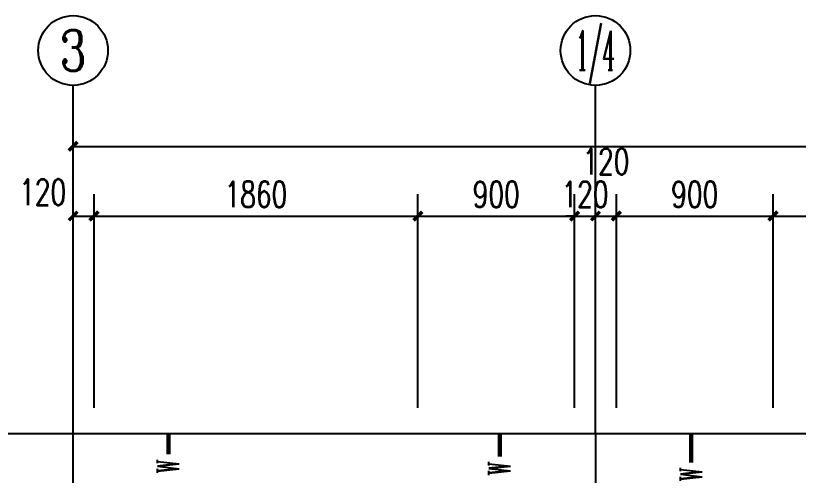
# Model space of a CAD drawing. Extents: x -216126 to 1846968, y -229642 to 543368.
# Drawn here: x 380282 to 384777, y 260560 to 263198 of the extents above; entities that cross this region are included whole.
import ezdxf
from ezdxf.enums import TextEntityAlignment as Align

# ---------------------------------------------------------------- set-up
doc = ezdxf.new("R2010")
doc.units = 0
doc.header["$LTSCALE"] = 1000
doc.header["$MEASUREMENT"] = 0
doc.linetypes.add('DOTE', pattern=[2.42, 2, -0.2, 0.02, -0.2])
doc.layers.get('Defpoints').update_dxf_attribs({"color": 250})
for name, color, linetype in [('AXIS', 171, 'Continuous'), ('AXIS_TEXT', 7, 'Continuous'), ('DIM_SYMB', 171, 'Continuous'), ('DOTE', 8, 'DOTE'), ('PIPE-污水', 2, 'Continuous'), ('TEXT_污水', 7, 'Continuous')]:
    doc.layers.add(name, color=color, linetype=linetype)
doc.styles.add('_TCH_AXIS', font='COMPLEX', dxfattribs={"bigfont": 'GBCBIG'})
doc.styles.add('_TCH_DIM_T3', font='SIMPLEX', dxfattribs={"width": 0.705882, "bigfont": 'GBCBIG'})
doc.styles.add('_TWT_PIPETEXT', font='COMPLEX', dxfattribs={"width": 0.8, "height": 2.5, "bigfont": 'HZTXT'})
doc.styles.add('COMPLEX', font='COMPLEX')
doc.dimstyles.new('_TCH_ARCH&&50', dxfattribs={"dimtxt": 148.75, "dimasz": 50, "dimexe": 125, "dimexo": 150, "dimgap": 50, "dimtad": 1, "dimdec": 0, "dimzin": 0, "dimdsep": 46, "dimtxsty": '_TCH_DIM_T3', "dimblk": 'ARCHTICK', "dimcen": 0.09, "dimclrt": 7, "dimazin": 2, "dimtfac": 1, "dimtdec": 0, "dimtix": 1, "dimtmove": 2, "dimatfit": 3, "dimfxl": 0, "dimtolj": 1, "dimtzin": 0, "dimarcsym": 0})

# ---------------------------------------------------------------- blocks, each defined once
blk = doc.blocks.new('_AXISO')
blk.add_circle((0, 0), 0.5)
at = {"layer": 'AXIS_TEXT', "style": 'COMPLEX', "width": 1.041667}
blk.add_attdef('A', text='', height=0.56, dxfattribs=at).set_placement((-0.25, -0.28), (0.25, -0.28), align=Align.FIT)
blk = doc.blocks.new('_ArchTick')
at = {"color": 0, "linetype": 'ByBlock', "const_width": 0.4}
blk.add_lwpolyline([(-0.5, -0.5), (0.5, 0.5)], dxfattribs=at)
blk = doc.blocks.new('*D458')
at = {"layer": 'AXIS', "color": 0, "lineweight": -2}
for p, q in [((380611.5, 260947.9), (380611.5, 262572.9)), ((389911.5, 260947.9), (389911.5, 262572.9)), ((380611.5, 262447.9), (389911.5, 262447.9))]:
    blk.add_line(p, q, dxfattribs=at)
at = {"layer": 'Defpoints', "color": 0}
for p in [(389911.5, 262447.9), (380611.5, 260797.9), (389911.5, 260797.9)]:
    blk.add_point(p, dxfattribs=at)
at = {"layer": 'AXIS', "color": 0, "lineweight": -2, "xscale": 50, "yscale": 50, "zscale": 50, "rotation": 180}
blk.add_blockref('_ArchTick', (380611.5, 262447.9), dxfattribs=at)
at = {"layer": 'AXIS', "color": 0, "lineweight": -2, "xscale": 50, "yscale": 50, "zscale": 50}
blk.add_blockref('_ArchTick', (389911.5, 262447.9), dxfattribs=at)
at = {"layer": 'AXIS', "color": 7, "insert": (385261.5, 262572.3), "char_height": 148.75, "attachment_point": 5, "style": '_TCH_DIM_T3'}
blk.add_mtext('\\A1;9300', dxfattribs=at)
blk = doc.blocks.new('*D459')
at = {"layer": 'AXIS', "color": 0, "lineweight": -2}
for p, q in [((380611.5, 260947.9), (380611.5, 262172.9)), ((380731.5, 260947.9), (380731.5, 262172.9)), ((380611.5, 262047.9), (380731.5, 262047.9))]:
    blk.add_line(p, q, dxfattribs=at)
at = {"layer": 'Defpoints', "color": 0}
for p in [(380731.5, 262047.9), (380611.5, 260797.9), (380731.5, 260797.9)]:
    blk.add_point(p, dxfattribs=at)
at = {"layer": 'AXIS', "color": 0, "lineweight": -2, "xscale": 50, "yscale": 50, "zscale": 50, "rotation": 180}
blk.add_blockref('_ArchTick', (380611.5, 262047.9), dxfattribs=at)
at = {"layer": 'AXIS', "color": 0, "lineweight": -2, "xscale": 50, "yscale": 50, "zscale": 50}
blk.add_blockref('_ArchTick', (380731.5, 262047.9), dxfattribs=at)
at = {"layer": 'AXIS', "color": 7, "insert": (380436.5, 262185.4), "char_height": 148.75, "attachment_point": 5, "style": '_TCH_DIM_T3'}
blk.add_mtext('\\A1;120', dxfattribs=at)
blk = doc.blocks.new('*D460')
at = {"layer": 'AXIS', "color": 0, "lineweight": -2}
for p, q in [((380731.5, 260947.9), (380731.5, 262172.9)), ((382591.5, 260947.9), (382591.5, 262172.9)), ((380731.5, 262047.9), (382591.5, 262047.9))]:
    blk.add_line(p, q, dxfattribs=at)
at = {"layer": 'Defpoints', "color": 0}
for p in [(382591.5, 262047.9), (380731.5, 260797.9), (382591.5, 260797.9)]:
    blk.add_point(p, dxfattribs=at)
at = {"layer": 'AXIS', "color": 0, "lineweight": -2, "xscale": 50, "yscale": 50, "zscale": 50, "rotation": 180}
blk.add_blockref('_ArchTick', (380731.5, 262047.9), dxfattribs=at)
at = {"layer": 'AXIS', "color": 0, "lineweight": -2, "xscale": 50, "yscale": 50, "zscale": 50}
blk.add_blockref('_ArchTick', (382591.5, 262047.9), dxfattribs=at)
at = {"layer": 'AXIS', "color": 7, "insert": (381661.5, 262172.3), "char_height": 148.75, "attachment_point": 5, "style": '_TCH_DIM_T3'}
blk.add_mtext('\\A1;1860', dxfattribs=at)
blk = doc.blocks.new('*D461')
at = {"layer": 'AXIS', "color": 0, "lineweight": -2}
for p, q in [((382591.5, 260947.9), (382591.5, 262172.9)), ((383491.5, 260947.9), (383491.5, 262172.9)), ((382591.5, 262047.9), (383491.5, 262047.9))]:
    blk.add_line(p, q, dxfattribs=at)
at = {"layer": 'Defpoints', "color": 0}
for p in [(383491.5, 262047.9), (382591.5, 260797.9), (383491.5, 260797.9)]:
    blk.add_point(p, dxfattribs=at)
at = {"layer": 'AXIS', "color": 0, "lineweight": -2, "xscale": 50, "yscale": 50, "zscale": 50, "rotation": 180}
blk.add_blockref('_ArchTick', (382591.5, 262047.9), dxfattribs=at)
at = {"layer": 'AXIS', "color": 0, "lineweight": -2, "xscale": 50, "yscale": 50, "zscale": 50}
blk.add_blockref('_ArchTick', (383491.5, 262047.9), dxfattribs=at)
at = {"layer": 'AXIS', "color": 7, "insert": (383041.5, 262172.3), "char_height": 148.75, "attachment_point": 5, "style": '_TCH_DIM_T3'}
blk.add_mtext('\\A1;900', dxfattribs=at)
blk = doc.blocks.new('*D462')
at = {"layer": 'AXIS', "color": 0, "lineweight": -2}
for p, q in [((383491.5, 260947.9), (383491.5, 262172.9)), ((383611.5, 260947.9), (383611.5, 262172.9)), ((383491.5, 262047.9), (383441.5, 262047.9)), ((383491.5, 262047.9), (383611.5, 262047.9)), ((383611.5, 262047.9), (383661.5, 262047.9))]:
    blk.add_line(p, q, dxfattribs=at)
at = {"layer": 'Defpoints', "color": 0}
for p in [(383611.5, 262047.9), (383491.5, 260797.9), (383611.5, 260797.9)]:
    blk.add_point(p, dxfattribs=at)
at = {"layer": 'AXIS', "color": 0, "lineweight": -2, "xscale": 50, "yscale": 50, "zscale": 50}
blk.add_blockref('_ArchTick', (383491.5, 262047.9), dxfattribs=at)
at = {"layer": 'AXIS', "color": 0, "lineweight": -2, "xscale": 50, "yscale": 50, "zscale": 50, "rotation": 180}
blk.add_blockref('_ArchTick', (383611.5, 262047.9), dxfattribs=at)
at = {"layer": 'AXIS', "color": 7, "insert": (383551.5, 262172.3), "char_height": 148.75, "attachment_point": 5, "style": '_TCH_DIM_T3'}
blk.add_mtext('\\A1;120', dxfattribs=at)
blk = doc.blocks.new('*D463')
at = {"layer": 'AXIS', "color": 0, "lineweight": -2}
for p, q in [((383611.5, 260947.9), (383611.5, 262172.9)), ((383731.5, 260947.9), (383731.5, 262172.9)), ((383611.5, 262047.9), (383731.5, 262047.9))]:
    blk.add_line(p, q, dxfattribs=at)
at = {"layer": 'Defpoints', "color": 0}
for p in [(383731.5, 262047.9), (383611.5, 260797.9), (383731.5, 260797.9)]:
    blk.add_point(p, dxfattribs=at)
at = {"layer": 'AXIS', "color": 0, "lineweight": -2, "xscale": 50, "yscale": 50, "zscale": 50, "rotation": 180}
blk.add_blockref('_ArchTick', (383611.5, 262047.9), dxfattribs=at)
at = {"layer": 'AXIS', "color": 0, "lineweight": -2, "xscale": 50, "yscale": 50, "zscale": 50}
blk.add_blockref('_ArchTick', (383731.5, 262047.9), dxfattribs=at)
at = {"layer": 'AXIS', "color": 7, "insert": (383671.5, 262360.4), "char_height": 148.75, "attachment_point": 5, "style": '_TCH_DIM_T3'}
blk.add_mtext('\\A1;120', dxfattribs=at)
blk = doc.blocks.new('*D464')
at = {"layer": 'AXIS', "color": 0, "lineweight": -2}
for p, q in [((383731.5, 260947.9), (383731.5, 262172.9)), ((384631.5, 260947.9), (384631.5, 262172.9)), ((383731.5, 262047.9), (384631.5, 262047.9))]:
    blk.add_line(p, q, dxfattribs=at)
at = {"layer": 'Defpoints', "color": 0}
for p in [(384631.5, 262047.9), (383731.5, 260797.9), (384631.5, 260797.9)]:
    blk.add_point(p, dxfattribs=at)
at = {"layer": 'AXIS', "color": 0, "lineweight": -2, "xscale": 50, "yscale": 50, "zscale": 50, "rotation": 180}
blk.add_blockref('_ArchTick', (383731.5, 262047.9), dxfattribs=at)
at = {"layer": 'AXIS', "color": 0, "lineweight": -2, "xscale": 50, "yscale": 50, "zscale": 50}
blk.add_blockref('_ArchTick', (384631.5, 262047.9), dxfattribs=at)
at = {"layer": 'AXIS', "color": 7, "insert": (384181.5, 262172.3), "char_height": 148.75, "attachment_point": 5, "style": '_TCH_DIM_T3'}
blk.add_mtext('\\A1;900', dxfattribs=at)
blk = doc.blocks.new('*D465')
at = {"layer": 'AXIS', "color": 0, "lineweight": -2}
for p, q in [((384631.5, 260947.9), (384631.5, 262172.9)), ((386191.5, 260947.9), (386191.5, 262172.9)), ((384631.5, 262047.9), (386191.5, 262047.9))]:
    blk.add_line(p, q, dxfattribs=at)
at = {"layer": 'Defpoints', "color": 0}
for p in [(386191.5, 262047.9), (384631.5, 260797.9), (386191.5, 260797.9)]:
    blk.add_point(p, dxfattribs=at)
at = {"layer": 'AXIS', "color": 0, "lineweight": -2, "xscale": 50, "yscale": 50, "zscale": 50, "rotation": 180}
blk.add_blockref('_ArchTick', (384631.5, 262047.9), dxfattribs=at)
at = {"layer": 'AXIS', "color": 0, "lineweight": -2, "xscale": 50, "yscale": 50, "zscale": 50}
blk.add_blockref('_ArchTick', (386191.5, 262047.9), dxfattribs=at)
at = {"layer": 'AXIS', "color": 7, "insert": (385411.5, 262172.3), "char_height": 148.75, "attachment_point": 5, "style": '_TCH_DIM_T3'}
blk.add_mtext('\\A1;1560', dxfattribs=at)

msp = doc.modelspace()

# ---------------------------------------------------------------- linework, layer by layer
at = {"layer": 'AXIS'}
for p, q in [((380611.5, 260797.9), (380611.5, 262797.9)), ((383611.5, 260797.9), (383611.5, 262797.9))]:
    msp.add_line(p, q, dxfattribs=at)
at = {"layer": 'DIM_SYMB'}
msp.add_lwpolyline([(390739.5, 260797.9), (385331.8, 260797.9), (385293.5, 260692.9), (385256.5, 260902.9), (385219.3, 260797.9), (379811.5, 260797.9)], dxfattribs=at)
at = {"layer": 'DOTE'}
for p, q in [((380611.5, 254597.9), (380611.5, 260797.9)), ((383611.5, 260797.9), (383611.5, 257197.9))]:
    msp.add_line(p, q, dxfattribs=at)
at = {"layer": 'PIPE-污水', "linetype": 'Continuous', "ltscale": 0.5, "const_width": 25}
for points in [[(381158.5, 260679.4), (381158.5, 260797.9)], [(383061.5, 260666.9), (383061.5, 260797.9)], [(384161.5, 260633.4), (384161.5, 260797.9)]]:
    msp.add_lwpolyline(points, dxfattribs=at)

# ---------------------------------------------------------------- block references
at = {"layer": 'AXIS'}
ref = msp.add_blockref('_AXISO', (380611.5, 262997.9), dxfattribs=dict(at, xscale=400, yscale=400, zscale=400))
ref.add_attrib('A', '3', dxfattribs={"layer": 'AXIS_TEXT', "height": 233, "style": '_TCH_AXIS'}).set_placement((380533.8, 262881.4), (380689.2, 262881.4), align=Align.FIT)
ref = msp.add_blockref('_AXISO', (383611.5, 262997.9), dxfattribs=dict(at, xscale=400, yscale=400, zscale=400))
ref.add_attrib('A', '1/4', dxfattribs={"layer": 'AXIS_TEXT', "height": 226.27, "style": '_TCH_AXIS', "width": 0.396226}).set_placement((383498.4, 262884.8), (383724.6, 262884.8), align=Align.FIT)

# ---------------------------------------------------------------- texts
at = {"layer": 'TEXT_污水', "style": '_TWT_PIPETEXT', "width": 0.64}
for p in [(381221, 260570.6), (383124, 260558.1), (384224, 260524.6)]:
    msp.add_text('W', height=125, rotation=90, dxfattribs=at).set_placement(p)

# ---------------------------------------------------------------- dimensions: what is measured, and where the dimension line sits
at = {"layer": 'AXIS'}
for p1, p2, distance, picture, middle in [((380611.5, 260797.9), (389911.5, 260797.9), 1650, '*D458', (385261.5, 262572.3)), ((380731.5, 260797.9), (382591.5, 260797.9), 1250, '*D460', (381661.5, 262172.3)), ((382591.5, 260797.9), (383491.5, 260797.9), 1250, '*D461', (383041.5, 262172.3)), ((383491.5, 260797.9), (383611.5, 260797.9), 1250, '*D462', (383551.5, 262172.3)), ((383731.5, 260797.9), (384631.5, 260797.9), 1250, '*D464', (384181.5, 262172.3)), ((384631.5, 260797.9), (386191.5, 260797.9), 1250, '*D465', (385411.5, 262172.3))]:
    dim = msp.add_aligned_dim(p1=p1, p2=p2, distance=distance, dimstyle='_TCH_ARCH&&50', dxfattribs=at)
    dim.commit()
    dim.dimension.update_dxf_attribs({"geometry": picture, "text_midpoint": middle})
for base, p1, p2, picture, middle in [((383731.5, 262047.9), (383611.5, 260797.9), (383731.5, 260797.9), '*D463', (383671.5, 262360.4)), ((380731.5, 262047.9), (380611.5, 260797.9), (380731.5, 260797.9), '*D459', (380436.5, 262185.4))]:
    dim = msp.add_linear_dim(base=base, p1=p1, p2=p2, angle=0, dimstyle='_TCH_ARCH&&50', dxfattribs=at)
    dim.commit()
    dim.dimension.update_dxf_attribs({"geometry": picture, "text_midpoint": middle, "dimtype": 161})

doc.saveas('drawing.dxf')
